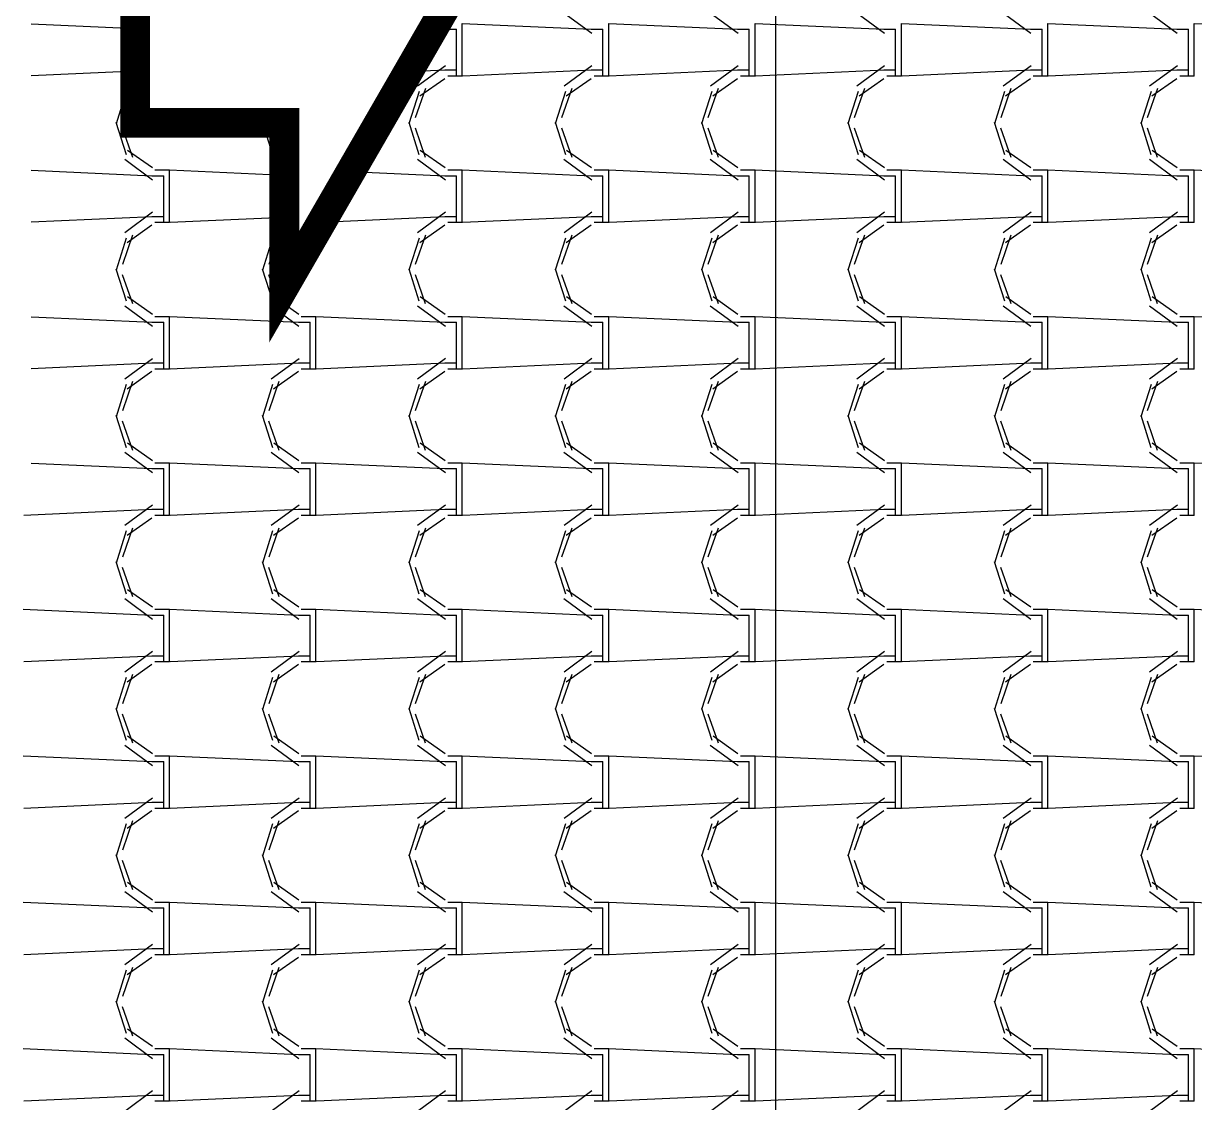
# Model space of a CAD drawing. Header units: millimetres. Extents: x -336 to -33, y -135 to 770.
# Drawn here: x -70.474 to -68.074, y 736.378 to 738.589 of the extents above; entities that cross this region are included whole.
import ezdxf

# ---------------------------------------------------------------- set-up
doc = ezdxf.new("R2010")
doc.units = ezdxf.units.MM
doc.header["$LTSCALE"] = 50
doc.header["$MEASUREMENT"] = 0
doc.layers.get('0').update_dxf_attribs({"linetype": 'CONTINUOUS'})
doc.layers.add('-HIDRO', color=8, linetype='CONTINUOUS')
doc.layers.add('AF', color=5, linetype='CONTINUOUS')

# ---------------------------------------------------------------- blocks, each defined once
blk = doc.blocks.new('Seta')
at = {"const_width": 2}
blk.add_lwpolyline([(10, 15), (10, 25.981), (25, 0), (10, -25.981), (10, -15), (0, -15), (0, 15)], close=True, dxfattribs=at)

msp = doc.modelspace()

# ---------------------------------------------------------------- linework, layer by layer
at = {"layer": '-HIDRO', "linetype": 'Continuous'}
for p, q in [((-69.3668, 738.6103), (-69.3098, 738.5683)), ((-69.0668, 738.6103), (-69.0098, 738.5683)), ((-68.7668, 738.6103), (-68.7098, 738.5683)), ((-68.4668, 738.6103), (-68.4098, 738.5683)), ((-68.1668, 738.6103), (-68.1098, 738.5683)), ((-70.2456, 738.5774), (-70.4589, 738.5871)), ((-69.611, 738.5758), (-69.6352, 738.5769)), ((-69.6311, 738.584), (-69.6098, 738.5683)), ((-69.611, 738.5765), (-69.587, 738.5765)), ((-69.587, 738.4925), (-69.587, 738.5765)), ((-69.575, 738.4925), (-69.575, 738.5885)), ((-69.311, 738.5758), (-69.575, 738.5878)), ((-69.311, 738.5765), (-69.287, 738.5765)), ((-69.287, 738.4925), (-69.287, 738.5765)), ((-69.275, 738.4925), (-69.275, 738.5885)), ((-69.011, 738.5758), (-69.275, 738.5878)), ((-69.011, 738.5765), (-68.987, 738.5765)), ((-68.987, 738.4925), (-68.987, 738.5765)), ((-68.975, 738.4925), (-68.975, 738.5885)), ((-68.711, 738.5758), (-68.975, 738.5878)), ((-68.711, 738.5765), (-68.687, 738.5765)), ((-68.687, 738.4925), (-68.687, 738.5765)), ((-68.675, 738.4925), (-68.675, 738.5885)), ((-68.411, 738.5758), (-68.675, 738.5878)), ((-68.411, 738.5765), (-68.387, 738.5765)), ((-68.387, 738.4925), (-68.387, 738.5765)), ((-68.375, 738.4925), (-68.375, 738.5885)), ((-68.111, 738.5758), (-68.375, 738.5878)), ((-68.111, 738.5765), (-68.087, 738.5765)), ((-68.087, 738.4925), (-68.087, 738.5765)), ((-68.075, 738.4925), (-68.075, 738.5885)), ((-67.811, 738.5758), (-68.075, 738.5878)), ((-69.6096, 738.5017), (-69.6666, 738.4597)), ((-69.3096, 738.5017), (-69.3666, 738.4597)), ((-69.0096, 738.5018), (-69.0666, 738.4598)), ((-68.7096, 738.5018), (-68.7666, 738.4598)), ((-68.4096, 738.5018), (-68.4666, 738.4598)), ((-68.1096, 738.5018), (-68.1666, 738.4598)), ((-70.2456, 738.4909), (-70.4589, 738.4812)), ((-69.6099, 738.4925), (-69.6859, 738.4891)), ((-69.587, 738.4925), (-69.611, 738.4925)), ((-69.575, 738.4805), (-69.605, 738.4805)), ((-69.587, 738.4805), (-69.587, 738.4925)), ((-69.575, 738.4805), (-69.575, 738.4925)), ((-69.3099, 738.4925), (-69.5739, 738.4805)), ((-69.287, 738.4925), (-69.311, 738.4925)), ((-69.275, 738.4805), (-69.305, 738.4805)), ((-69.287, 738.4805), (-69.287, 738.4925)), ((-69.275, 738.4805), (-69.275, 738.4925)), ((-69.0099, 738.4925), (-69.2739, 738.4805)), ((-68.987, 738.4925), (-69.011, 738.4925)), ((-68.975, 738.4805), (-69.005, 738.4805)), ((-68.987, 738.4805), (-68.987, 738.4925)), ((-68.975, 738.4805), (-68.975, 738.4925)), ((-68.7099, 738.4925), (-68.9739, 738.4805)), ((-68.687, 738.4925), (-68.711, 738.4925)), ((-68.675, 738.4805), (-68.705, 738.4805)), ((-68.687, 738.4805), (-68.687, 738.4925)), ((-68.675, 738.4805), (-68.675, 738.4925)), ((-68.4099, 738.4925), (-68.6739, 738.4805)), ((-68.387, 738.4925), (-68.411, 738.4925)), ((-68.375, 738.4805), (-68.405, 738.4805)), ((-68.387, 738.4805), (-68.387, 738.4925)), ((-68.375, 738.4805), (-68.375, 738.4925)), ((-68.1099, 738.4925), (-68.3739, 738.4805)), ((-68.087, 738.4925), (-68.111, 738.4925)), ((-68.075, 738.4805), (-68.105, 738.4805)), ((-68.087, 738.4805), (-68.087, 738.4925)), ((-68.075, 738.4805), (-68.075, 738.4925)), ((-70.2507, 738.4549), (-70.2717, 738.3949)), ((-70.2456, 738.4752), (-70.2666, 738.4597)), ((-69.6507, 738.4549), (-69.6717, 738.3949)), ((-69.611, 738.4753), (-69.662, 738.4393)), ((-69.3507, 738.4549), (-69.3717, 738.3949)), ((-69.311, 738.4753), (-69.362, 738.4393)), ((-69.0507, 738.4549), (-69.0717, 738.3949)), ((-69.011, 738.4753), (-69.062, 738.4393)), ((-68.7507, 738.4549), (-68.7717, 738.3949)), ((-68.711, 738.4753), (-68.762, 738.4393)), ((-68.4507, 738.4549), (-68.4717, 738.3949)), ((-68.411, 738.4753), (-68.462, 738.4393)), ((-68.1507, 738.4549), (-68.1717, 738.3949)), ((-68.111, 738.4753), (-68.162, 738.4393)), ((-70.2637, 738.4489), (-70.2847, 738.3829)), ((-70.2456, 738.4508), (-70.262, 738.4393)), ((-69.6637, 738.4489), (-69.6847, 738.3829)), ((-69.3637, 738.4489), (-69.3847, 738.3829)), ((-69.0637, 738.4489), (-69.0847, 738.3829)), ((-68.7637, 738.4489), (-68.7847, 738.3829)), ((-68.4637, 738.4489), (-68.4847, 738.3829)), ((-68.1637, 738.4489), (-68.1847, 738.3829)), ((-70.2849, 738.3861), (-70.2639, 738.3201)), ((-69.984, 738.3849), (-69.9847, 738.3829)), ((-69.9845, 738.3849), (-69.9639, 738.3201)), ((-69.6849, 738.3861), (-69.6639, 738.3201)), ((-69.3849, 738.3861), (-69.3639, 738.3201)), ((-69.0849, 738.3861), (-69.0639, 738.3201)), ((-68.7849, 738.3861), (-68.7639, 738.3201)), ((-68.4849, 738.3861), (-68.4639, 738.3201)), ((-68.1849, 738.3861), (-68.1639, 738.3201)), ((-70.2719, 738.3745), (-70.2509, 738.3145)), ((-69.9719, 738.3745), (-69.9509, 738.3145)), ((-69.6719, 738.3745), (-69.6509, 738.3145)), ((-69.3719, 738.3745), (-69.3509, 738.3145)), ((-69.0719, 738.3745), (-69.0509, 738.3145)), ((-68.7719, 738.3745), (-68.7509, 738.3145)), ((-68.4719, 738.3745), (-68.4509, 738.3145)), ((-68.1719, 738.3745), (-68.1509, 738.3145)), ((-70.2668, 738.3103), (-70.2098, 738.2683)), ((-70.2612, 738.3291), (-70.2102, 738.2931)), ((-69.9668, 738.3103), (-69.9399, 738.2905)), ((-69.9612, 738.3291), (-69.9399, 738.314)), ((-69.6668, 738.3103), (-69.6098, 738.2683)), ((-69.6612, 738.3291), (-69.6102, 738.2931)), ((-69.3668, 738.3103), (-69.3098, 738.2683)), ((-69.3612, 738.3291), (-69.3102, 738.2931)), ((-69.0668, 738.3103), (-69.0098, 738.2683)), ((-69.0612, 738.3291), (-69.0102, 738.2931)), ((-68.7668, 738.3103), (-68.7098, 738.2683)), ((-68.7612, 738.3291), (-68.7102, 738.2931)), ((-68.4668, 738.3103), (-68.4098, 738.2683)), ((-68.4612, 738.3291), (-68.4102, 738.2931)), ((-68.1668, 738.3103), (-68.1098, 738.2683)), ((-68.1612, 738.3291), (-68.1102, 738.2931)), ((-70.211, 738.2758), (-70.4589, 738.2871)), ((-70.205, 738.2885), (-70.175, 738.2885)), ((-70.175, 738.1925), (-70.175, 738.2885)), ((-69.9399, 738.2771), (-70.175, 738.2878)), ((-69.605, 738.2885), (-69.575, 738.2885)), ((-69.575, 738.1925), (-69.575, 738.2885)), ((-69.311, 738.2758), (-69.575, 738.2878)), ((-69.305, 738.2885), (-69.275, 738.2885)), ((-69.275, 738.1925), (-69.275, 738.2885)), ((-69.011, 738.2758), (-69.275, 738.2878)), ((-69.005, 738.2885), (-68.975, 738.2885)), ((-68.975, 738.1925), (-68.975, 738.2885)), ((-68.711, 738.2758), (-68.975, 738.2878)), ((-68.705, 738.2885), (-68.675, 738.2885)), ((-68.675, 738.1925), (-68.675, 738.2885)), ((-68.411, 738.2758), (-68.675, 738.2878)), ((-68.405, 738.2885), (-68.375, 738.2885)), ((-68.375, 738.1925), (-68.375, 738.2885)), ((-68.111, 738.2758), (-68.375, 738.2878)), ((-68.105, 738.2885), (-68.075, 738.2885)), ((-68.075, 738.1925), (-68.075, 738.2885)), ((-67.811, 738.2758), (-68.075, 738.2878)), ((-70.211, 738.2765), (-70.187, 738.2765)), ((-70.187, 738.1925), (-70.187, 738.2765)), ((-69.611, 738.2758), (-69.804, 738.2846)), ((-69.611, 738.2765), (-69.587, 738.2765)), ((-69.587, 738.1925), (-69.587, 738.2765)), ((-69.311, 738.2765), (-69.287, 738.2765)), ((-69.287, 738.1925), (-69.287, 738.2765)), ((-69.011, 738.2765), (-68.987, 738.2765)), ((-68.987, 738.1925), (-68.987, 738.2765)), ((-68.711, 738.2765), (-68.687, 738.2765)), ((-68.687, 738.1925), (-68.687, 738.2765)), ((-68.411, 738.2765), (-68.387, 738.2765)), ((-68.387, 738.1925), (-68.387, 738.2765)), ((-68.111, 738.2765), (-68.087, 738.2765)), ((-68.087, 738.1925), (-68.087, 738.2765)), ((-70.2099, 738.1925), (-70.4589, 738.1812)), ((-70.2096, 738.2017), (-70.2666, 738.1597)), ((-70.187, 738.1925), (-70.211, 738.1925)), ((-70.187, 738.1805), (-70.187, 738.1925)), ((-70.175, 738.1805), (-70.175, 738.1925)), ((-69.9399, 738.1912), (-70.1739, 738.1805)), ((-69.6099, 738.1925), (-69.8638, 738.181)), ((-69.6096, 738.2017), (-69.6666, 738.1597)), ((-69.587, 738.1925), (-69.611, 738.1925)), ((-69.587, 738.1805), (-69.587, 738.1925)), ((-69.575, 738.1805), (-69.575, 738.1925)), ((-69.3099, 738.1925), (-69.5739, 738.1805)), ((-69.3096, 738.2018), (-69.3666, 738.1598)), ((-69.287, 738.1925), (-69.311, 738.1925)), ((-69.287, 738.1805), (-69.287, 738.1925)), ((-69.275, 738.1805), (-69.275, 738.1925)), ((-69.0099, 738.1925), (-69.2739, 738.1805)), ((-69.0096, 738.2018), (-69.0666, 738.1598)), ((-68.987, 738.1925), (-69.011, 738.1925)), ((-68.987, 738.1805), (-68.987, 738.1925)), ((-68.975, 738.1805), (-68.975, 738.1925)), ((-68.7099, 738.1925), (-68.9739, 738.1805)), ((-68.7096, 738.2018), (-68.7666, 738.1598)), ((-68.687, 738.1925), (-68.711, 738.1925)), ((-68.687, 738.1805), (-68.687, 738.1925)), ((-68.675, 738.1805), (-68.675, 738.1925)), ((-68.4099, 738.1925), (-68.6739, 738.1805)), ((-68.4096, 738.2018), (-68.4666, 738.1598)), ((-68.387, 738.1925), (-68.411, 738.1925)), ((-68.387, 738.1805), (-68.387, 738.1925)), ((-68.375, 738.1805), (-68.375, 738.1925)), ((-68.1099, 738.1925), (-68.3739, 738.1805)), ((-68.1096, 738.2018), (-68.1666, 738.1598)), ((-68.087, 738.1925), (-68.111, 738.1925)), ((-68.087, 738.1805), (-68.087, 738.1925)), ((-68.075, 738.1805), (-68.075, 738.1925)), ((-70.211, 738.1753), (-70.262, 738.1393)), ((-70.175, 738.1805), (-70.205, 738.1805)), ((-69.9399, 738.1794), (-69.9666, 738.1597)), ((-69.611, 738.1753), (-69.662, 738.1393)), ((-69.575, 738.1805), (-69.605, 738.1805)), ((-69.311, 738.1753), (-69.362, 738.1393)), ((-69.275, 738.1805), (-69.305, 738.1805)), ((-69.011, 738.1753), (-69.062, 738.1393)), ((-68.975, 738.1805), (-69.005, 738.1805)), ((-68.711, 738.1753), (-68.762, 738.1393)), ((-68.675, 738.1805), (-68.705, 738.1805)), ((-68.411, 738.1753), (-68.462, 738.1393)), ((-68.375, 738.1805), (-68.405, 738.1805)), ((-68.111, 738.1753), (-68.162, 738.1393)), ((-68.075, 738.1805), (-68.105, 738.1805)), ((-70.2637, 738.1489), (-70.2847, 738.0829)), ((-70.2507, 738.1549), (-70.2717, 738.0949)), ((-69.9637, 738.1489), (-69.9847, 738.0829)), ((-69.9507, 738.1549), (-69.9717, 738.0949)), ((-69.9399, 738.1549), (-69.962, 738.1393)), ((-69.6637, 738.1489), (-69.6847, 738.0829)), ((-69.6507, 738.1549), (-69.6717, 738.0949)), ((-69.3637, 738.1489), (-69.3847, 738.0829)), ((-69.3507, 738.1549), (-69.3717, 738.0949)), ((-69.0637, 738.1489), (-69.0847, 738.0829)), ((-69.0507, 738.1549), (-69.0717, 738.0949)), ((-68.7637, 738.1489), (-68.7847, 738.0829)), ((-68.7507, 738.1549), (-68.7717, 738.0949)), ((-68.4637, 738.1489), (-68.4847, 738.0829)), ((-68.4507, 738.1549), (-68.4717, 738.0949)), ((-68.1637, 738.1489), (-68.1847, 738.0829)), ((-68.1507, 738.1549), (-68.1717, 738.0949)), ((-70.2849, 738.0861), (-70.2639, 738.0201)), ((-70.2719, 738.0745), (-70.2509, 738.0145)), ((-69.9849, 738.0861), (-69.9639, 738.0201)), ((-69.9719, 738.0745), (-69.9509, 738.0145)), ((-69.6849, 738.0861), (-69.6639, 738.0201)), ((-69.6719, 738.0745), (-69.6509, 738.0145)), ((-69.3849, 738.0861), (-69.3639, 738.0201)), ((-69.3719, 738.0745), (-69.3509, 738.0145)), ((-69.0849, 738.0861), (-69.0639, 738.0201)), ((-69.0719, 738.0745), (-69.0509, 738.0145)), ((-68.7849, 738.0861), (-68.7639, 738.0201)), ((-68.7719, 738.0745), (-68.7509, 738.0145)), ((-68.4849, 738.0861), (-68.4639, 738.0201)), ((-68.4719, 738.0745), (-68.4509, 738.0145)), ((-68.1849, 738.0861), (-68.1639, 738.0201)), ((-68.1719, 738.0745), (-68.1509, 738.0145)), ((-70.2612, 738.0291), (-70.2102, 737.9931)), ((-69.9612, 738.0291), (-69.9102, 737.9931)), ((-69.6612, 738.0291), (-69.6102, 737.9931)), ((-69.3612, 738.0291), (-69.3102, 737.9931)), ((-69.0612, 738.0291), (-69.0102, 737.9931)), ((-68.7612, 738.0291), (-68.7102, 737.9931)), ((-68.4612, 738.0291), (-68.4102, 737.9931)), ((-68.1612, 738.0291), (-68.1102, 737.9931)), ((-70.2668, 738.0103), (-70.2098, 737.9683)), ((-69.9668, 738.0103), (-69.9098, 737.9683)), ((-69.6668, 738.0103), (-69.6098, 737.9683)), ((-69.3668, 738.0103), (-69.3098, 737.9683)), ((-69.0668, 738.0103), (-69.0098, 737.9683)), ((-68.7668, 738.0103), (-68.7098, 737.9683)), ((-68.4668, 738.0103), (-68.4098, 737.9683)), ((-68.1668, 738.0103), (-68.1098, 737.9683)), ((-70.211, 737.9758), (-70.4589, 737.9871)), ((-70.211, 737.9765), (-70.187, 737.9765)), ((-70.205, 737.9885), (-70.175, 737.9885)), ((-70.187, 737.8925), (-70.187, 737.9765)), ((-70.175, 737.8925), (-70.175, 737.9885)), ((-69.911, 737.9758), (-70.175, 737.9878)), ((-69.911, 737.9765), (-69.887, 737.9765)), ((-69.905, 737.9885), (-69.875, 737.9885)), ((-69.887, 737.8925), (-69.887, 737.9765)), ((-69.875, 737.8925), (-69.875, 737.9885)), ((-69.611, 737.9758), (-69.875, 737.9878)), ((-69.611, 737.9765), (-69.587, 737.9765)), ((-69.605, 737.9885), (-69.575, 737.9885)), ((-69.587, 737.8925), (-69.587, 737.9765)), ((-69.575, 737.8925), (-69.575, 737.9885)), ((-69.311, 737.9758), (-69.575, 737.9878)), ((-69.311, 737.9765), (-69.287, 737.9765)), ((-69.305, 737.9885), (-69.275, 737.9885)), ((-69.287, 737.8925), (-69.287, 737.9765)), ((-69.275, 737.8925), (-69.275, 737.9885)), ((-69.011, 737.9758), (-69.275, 737.9878)), ((-69.011, 737.9765), (-68.987, 737.9765)), ((-69.005, 737.9885), (-68.975, 737.9885)), ((-68.987, 737.8925), (-68.987, 737.9765)), ((-68.975, 737.8925), (-68.975, 737.9885)), ((-68.711, 737.9758), (-68.975, 737.9878)), ((-68.711, 737.9765), (-68.687, 737.9765)), ((-68.705, 737.9885), (-68.675, 737.9885)), ((-68.687, 737.8925), (-68.687, 737.9765)), ((-68.675, 737.8925), (-68.675, 737.9885)), ((-68.411, 737.9758), (-68.675, 737.9878)), ((-68.411, 737.9765), (-68.387, 737.9765)), ((-68.405, 737.9885), (-68.375, 737.9885)), ((-68.387, 737.8925), (-68.387, 737.9765)), ((-68.375, 737.8925), (-68.375, 737.9885)), ((-68.111, 737.9758), (-68.375, 737.9878)), ((-68.111, 737.9765), (-68.087, 737.9765)), ((-68.105, 737.9885), (-68.075, 737.9885)), ((-68.087, 737.8925), (-68.087, 737.9765)), ((-68.075, 737.8925), (-68.075, 737.9885)), ((-67.811, 737.9758), (-68.075, 737.9878)), ((-70.2096, 737.9017), (-70.2666, 737.8597)), ((-69.9096, 737.9017), (-69.9666, 737.8597)), ((-69.6096, 737.9018), (-69.6666, 737.8598)), ((-69.3096, 737.9018), (-69.3666, 737.8598)), ((-69.0096, 737.9018), (-69.0666, 737.8598)), ((-68.7096, 737.9018), (-68.7666, 737.8598)), ((-68.4096, 737.9018), (-68.4666, 737.8598)), ((-68.1096, 737.9018), (-68.1666, 737.8598)), ((-70.2099, 737.8925), (-70.4589, 737.8812)), ((-70.187, 737.8925), (-70.211, 737.8925)), ((-70.175, 737.8805), (-70.205, 737.8805)), ((-70.187, 737.8805), (-70.187, 737.8925)), ((-70.175, 737.8805), (-70.175, 737.8925)), ((-69.9099, 737.8925), (-70.1739, 737.8805)), ((-69.887, 737.8925), (-69.911, 737.8925)), ((-69.875, 737.8805), (-69.905, 737.8805)), ((-69.887, 737.8805), (-69.887, 737.8925)), ((-69.875, 737.8805), (-69.875, 737.8925)), ((-69.6099, 737.8925), (-69.8739, 737.8805)), ((-69.587, 737.8925), (-69.611, 737.8925)), ((-69.575, 737.8805), (-69.605, 737.8805)), ((-69.587, 737.8805), (-69.587, 737.8925)), ((-69.575, 737.8805), (-69.575, 737.8925)), ((-69.3099, 737.8925), (-69.5739, 737.8805)), ((-69.287, 737.8925), (-69.311, 737.8925)), ((-69.275, 737.8805), (-69.305, 737.8805)), ((-69.287, 737.8805), (-69.287, 737.8925)), ((-69.275, 737.8805), (-69.275, 737.8925)), ((-69.0099, 737.8925), (-69.2739, 737.8805)), ((-68.987, 737.8925), (-69.011, 737.8925)), ((-68.975, 737.8805), (-69.005, 737.8805)), ((-68.987, 737.8805), (-68.987, 737.8925)), ((-68.975, 737.8805), (-68.975, 737.8925)), ((-68.7099, 737.8925), (-68.9739, 737.8805)), ((-68.687, 737.8925), (-68.711, 737.8925)), ((-68.675, 737.8805), (-68.705, 737.8805)), ((-68.687, 737.8805), (-68.687, 737.8925)), ((-68.675, 737.8805), (-68.675, 737.8925)), ((-68.4099, 737.8925), (-68.6739, 737.8805)), ((-68.387, 737.8925), (-68.411, 737.8925)), ((-68.375, 737.8805), (-68.405, 737.8805)), ((-68.387, 737.8805), (-68.387, 737.8925)), ((-68.375, 737.8805), (-68.375, 737.8925)), ((-68.1099, 737.8925), (-68.3739, 737.8805)), ((-68.087, 737.8925), (-68.111, 737.8925)), ((-68.075, 737.8805), (-68.105, 737.8805)), ((-68.087, 737.8805), (-68.087, 737.8925)), ((-68.075, 737.8805), (-68.075, 737.8925)), ((-70.2507, 737.8549), (-70.2717, 737.7949)), ((-70.211, 737.8753), (-70.262, 737.8393)), ((-69.9507, 737.8549), (-69.9717, 737.7949)), ((-69.911, 737.8753), (-69.962, 737.8393)), ((-69.6507, 737.8549), (-69.6717, 737.7949)), ((-69.611, 737.8753), (-69.662, 737.8393)), ((-69.3507, 737.8549), (-69.3717, 737.7949)), ((-69.311, 737.8753), (-69.362, 737.8393)), ((-69.0507, 737.8549), (-69.0717, 737.7949)), ((-69.011, 737.8753), (-69.062, 737.8393)), ((-68.7507, 737.8549), (-68.7717, 737.7949)), ((-68.711, 737.8753), (-68.762, 737.8393)), ((-68.4507, 737.8549), (-68.4717, 737.7949)), ((-68.411, 737.8753), (-68.462, 737.8393)), ((-68.1507, 737.8549), (-68.1717, 737.7949)), ((-68.111, 737.8753), (-68.162, 737.8393)), ((-70.2637, 737.8489), (-70.2847, 737.7829)), ((-69.9637, 737.8489), (-69.9847, 737.7829)), ((-69.6637, 737.8489), (-69.6847, 737.7829)), ((-69.3637, 737.8489), (-69.3847, 737.7829)), ((-69.0637, 737.8489), (-69.0847, 737.7829)), ((-68.7637, 737.8489), (-68.7847, 737.7829)), ((-68.4637, 737.8489), (-68.4847, 737.7829)), ((-68.1637, 737.8489), (-68.1847, 737.7829)), ((-70.2849, 737.7861), (-70.2639, 737.7201)), ((-69.9849, 737.7861), (-69.9639, 737.7201)), ((-69.6849, 737.7861), (-69.6639, 737.7201)), ((-69.3849, 737.7861), (-69.3639, 737.7201)), ((-69.0849, 737.7861), (-69.0639, 737.7201)), ((-68.7849, 737.7861), (-68.7639, 737.7201)), ((-68.4849, 737.7861), (-68.4639, 737.7201)), ((-68.1849, 737.7861), (-68.1639, 737.7201)), ((-70.2719, 737.7745), (-70.2509, 737.7145)), ((-69.9719, 737.7745), (-69.9509, 737.7145)), ((-69.6719, 737.7745), (-69.6509, 737.7145)), ((-69.3719, 737.7745), (-69.3509, 737.7145)), ((-69.0719, 737.7745), (-69.0509, 737.7145)), ((-68.7719, 737.7745), (-68.7509, 737.7145)), ((-68.4719, 737.7745), (-68.4509, 737.7145)), ((-68.1719, 737.7745), (-68.1509, 737.7145)), ((-70.2668, 737.7103), (-70.2098, 737.6683)), ((-70.2612, 737.7291), (-70.2102, 737.6931)), ((-69.9668, 737.7103), (-69.9098, 737.6683)), ((-69.9612, 737.7291), (-69.9102, 737.6931)), ((-69.6668, 737.7103), (-69.6098, 737.6683)), ((-69.6612, 737.7291), (-69.6102, 737.6931)), ((-69.3668, 737.7103), (-69.3098, 737.6683)), ((-69.3612, 737.7291), (-69.3102, 737.6931)), ((-69.0668, 737.7103), (-69.0098, 737.6683)), ((-69.0612, 737.7291), (-69.0102, 737.6931)), ((-68.7668, 737.7103), (-68.7098, 737.6683)), ((-68.7612, 737.7291), (-68.7102, 737.6931)), ((-68.4668, 737.7103), (-68.4098, 737.6683)), ((-68.4612, 737.7291), (-68.4102, 737.6931)), ((-68.1668, 737.7103), (-68.1098, 737.6683)), ((-68.1612, 737.7291), (-68.1102, 737.6931)), ((-70.211, 737.6758), (-70.4589, 737.6871)), ((-70.205, 737.6885), (-70.175, 737.6885)), ((-70.175, 737.5925), (-70.175, 737.6885)), ((-69.911, 737.6758), (-70.175, 737.6878)), ((-69.905, 737.6885), (-69.875, 737.6885)), ((-69.875, 737.5925), (-69.875, 737.6885)), ((-69.611, 737.6758), (-69.875, 737.6878)), ((-69.605, 737.6885), (-69.575, 737.6885)), ((-69.575, 737.5925), (-69.575, 737.6885)), ((-69.311, 737.6758), (-69.575, 737.6878)), ((-69.305, 737.6885), (-69.275, 737.6885)), ((-69.275, 737.5925), (-69.275, 737.6885)), ((-69.011, 737.6758), (-69.275, 737.6878)), ((-69.005, 737.6885), (-68.975, 737.6885)), ((-68.975, 737.5925), (-68.975, 737.6885)), ((-68.711, 737.6758), (-68.975, 737.6878)), ((-68.705, 737.6885), (-68.675, 737.6885)), ((-68.675, 737.5925), (-68.675, 737.6885)), ((-68.411, 737.6758), (-68.675, 737.6878)), ((-68.405, 737.6885), (-68.375, 737.6885)), ((-68.375, 737.5925), (-68.375, 737.6885)), ((-68.111, 737.6758), (-68.375, 737.6878)), ((-68.105, 737.6885), (-68.075, 737.6885)), ((-68.075, 737.5925), (-68.075, 737.6885)), ((-67.811, 737.6758), (-68.075, 737.6878)), ((-70.211, 737.6765), (-70.187, 737.6765)), ((-70.187, 737.5925), (-70.187, 737.6765)), ((-69.911, 737.6765), (-69.887, 737.6765)), ((-69.887, 737.5925), (-69.887, 737.6765)), ((-69.611, 737.6765), (-69.587, 737.6765)), ((-69.587, 737.5925), (-69.587, 737.6765)), ((-69.311, 737.6765), (-69.287, 737.6765)), ((-69.287, 737.5925), (-69.287, 737.6765)), ((-69.011, 737.6765), (-68.987, 737.6765)), ((-68.987, 737.5925), (-68.987, 737.6765)), ((-68.711, 737.6765), (-68.687, 737.6765)), ((-68.687, 737.5925), (-68.687, 737.6765)), ((-68.411, 737.6765), (-68.387, 737.6765)), ((-68.387, 737.5925), (-68.387, 737.6765)), ((-68.111, 737.6765), (-68.087, 737.6765)), ((-68.087, 737.5925), (-68.087, 737.6765)), ((-70.2099, 737.5925), (-70.4739, 737.5805)), ((-70.2096, 737.6017), (-70.2666, 737.5597)), ((-70.187, 737.5925), (-70.211, 737.5925)), ((-70.187, 737.5805), (-70.187, 737.5925)), ((-70.175, 737.5805), (-70.175, 737.5925)), ((-69.9099, 737.5925), (-70.1739, 737.5805)), ((-69.9096, 737.6018), (-69.9666, 737.5598)), ((-69.887, 737.5925), (-69.911, 737.5925)), ((-69.887, 737.5805), (-69.887, 737.5925)), ((-69.875, 737.5805), (-69.875, 737.5925)), ((-69.6099, 737.5925), (-69.8739, 737.5805)), ((-69.6096, 737.6018), (-69.6666, 737.5598)), ((-69.587, 737.5925), (-69.611, 737.5925)), ((-69.587, 737.5805), (-69.587, 737.5925)), ((-69.575, 737.5805), (-69.575, 737.5925)), ((-69.3099, 737.5925), (-69.5739, 737.5805)), ((-69.3096, 737.6018), (-69.3666, 737.5598)), ((-69.287, 737.5925), (-69.311, 737.5925)), ((-69.287, 737.5805), (-69.287, 737.5925)), ((-69.275, 737.5805), (-69.275, 737.5925)), ((-69.0099, 737.5925), (-69.2739, 737.5805)), ((-69.0096, 737.6018), (-69.0666, 737.5598)), ((-68.987, 737.5925), (-69.011, 737.5925)), ((-68.987, 737.5805), (-68.987, 737.5925)), ((-68.975, 737.5805), (-68.975, 737.5925)), ((-68.7099, 737.5925), (-68.9739, 737.5805)), ((-68.7096, 737.6018), (-68.7666, 737.5598)), ((-68.687, 737.5925), (-68.711, 737.5925)), ((-68.687, 737.5805), (-68.687, 737.5925)), ((-68.675, 737.5805), (-68.675, 737.5925)), ((-68.4099, 737.5925), (-68.6739, 737.5805)), ((-68.4096, 737.6018), (-68.4666, 737.5598)), ((-68.387, 737.5925), (-68.411, 737.5925)), ((-68.387, 737.5805), (-68.387, 737.5925)), ((-68.375, 737.5805), (-68.375, 737.5925)), ((-68.1099, 737.5925), (-68.3739, 737.5805)), ((-68.1096, 737.6018), (-68.1666, 737.5598)), ((-68.087, 737.5925), (-68.111, 737.5925)), ((-68.087, 737.5805), (-68.087, 737.5925)), ((-68.075, 737.5805), (-68.075, 737.5925)), ((-70.211, 737.5753), (-70.262, 737.5393)), ((-70.175, 737.5805), (-70.205, 737.5805)), ((-69.911, 737.5753), (-69.962, 737.5393)), ((-69.875, 737.5805), (-69.905, 737.5805)), ((-69.611, 737.5753), (-69.662, 737.5393)), ((-69.575, 737.5805), (-69.605, 737.5805)), ((-69.311, 737.5753), (-69.362, 737.5393)), ((-69.275, 737.5805), (-69.305, 737.5805)), ((-69.011, 737.5753), (-69.062, 737.5393)), ((-68.975, 737.5805), (-69.005, 737.5805)), ((-68.711, 737.5753), (-68.762, 737.5393)), ((-68.675, 737.5805), (-68.705, 737.5805)), ((-68.411, 737.5753), (-68.462, 737.5393)), ((-68.375, 737.5805), (-68.405, 737.5805)), ((-68.111, 737.5753), (-68.162, 737.5393)), ((-68.075, 737.5805), (-68.105, 737.5805)), ((-70.2637, 737.5489), (-70.2847, 737.4829)), ((-70.2507, 737.5549), (-70.2717, 737.4949)), ((-69.9637, 737.5489), (-69.9847, 737.4829)), ((-69.9507, 737.5549), (-69.9717, 737.4949)), ((-69.6637, 737.5489), (-69.6847, 737.4829)), ((-69.6507, 737.5549), (-69.6717, 737.4949)), ((-69.3637, 737.5489), (-69.3847, 737.4829)), ((-69.3507, 737.5549), (-69.3717, 737.4949)), ((-69.0637, 737.5489), (-69.0847, 737.4829)), ((-69.0507, 737.5549), (-69.0717, 737.4949)), ((-68.7637, 737.5489), (-68.7847, 737.4829)), ((-68.7507, 737.5549), (-68.7717, 737.4949)), ((-68.4637, 737.5489), (-68.4847, 737.4829)), ((-68.4507, 737.5549), (-68.4717, 737.4949)), ((-68.1637, 737.5489), (-68.1847, 737.4829)), ((-68.1507, 737.5549), (-68.1717, 737.4949)), ((-70.2849, 737.4861), (-70.2639, 737.4201)), ((-70.2719, 737.4745), (-70.2509, 737.4145)), ((-69.9849, 737.4861), (-69.9639, 737.4201)), ((-69.9719, 737.4745), (-69.9509, 737.4145)), ((-69.6849, 737.4861), (-69.6639, 737.4201)), ((-69.6719, 737.4745), (-69.6509, 737.4145)), ((-69.3849, 737.4861), (-69.3639, 737.4201)), ((-69.3719, 737.4745), (-69.3509, 737.4145)), ((-69.0849, 737.4861), (-69.0639, 737.4201)), ((-69.0719, 737.4745), (-69.0509, 737.4145)), ((-68.7849, 737.4861), (-68.7639, 737.4201)), ((-68.7719, 737.4745), (-68.7509, 737.4145)), ((-68.4849, 737.4861), (-68.4639, 737.4201)), ((-68.4719, 737.4745), (-68.4509, 737.4145)), ((-68.1849, 737.4861), (-68.1639, 737.4201)), ((-68.1719, 737.4745), (-68.1509, 737.4145)), ((-70.2612, 737.4291), (-70.2102, 737.3931)), ((-69.9612, 737.4291), (-69.9102, 737.3931)), ((-69.6612, 737.4291), (-69.6102, 737.3931)), ((-69.3612, 737.4291), (-69.3102, 737.3931)), ((-69.0612, 737.4291), (-69.0102, 737.3931)), ((-68.7612, 737.4291), (-68.7102, 737.3931)), ((-68.4612, 737.4291), (-68.4102, 737.3931)), ((-68.1612, 737.4291), (-68.1102, 737.3931)), ((-70.2668, 737.4103), (-70.2098, 737.3683)), ((-69.9668, 737.4103), (-69.9098, 737.3683)), ((-69.6668, 737.4103), (-69.6098, 737.3683)), ((-69.3668, 737.4103), (-69.3098, 737.3683)), ((-69.0668, 737.4103), (-69.0098, 737.3683)), ((-68.7668, 737.4103), (-68.7098, 737.3683)), ((-68.4668, 737.4103), (-68.4098, 737.3683)), ((-68.1668, 737.4103), (-68.1098, 737.3683)), ((-70.211, 737.3758), (-70.475, 737.3878)), ((-70.211, 737.3765), (-70.187, 737.3765)), ((-70.205, 737.3885), (-70.175, 737.3885)), ((-70.187, 737.2925), (-70.187, 737.3765)), ((-70.175, 737.2925), (-70.175, 737.3885)), ((-69.911, 737.3758), (-70.175, 737.3878)), ((-69.911, 737.3765), (-69.887, 737.3765)), ((-69.905, 737.3885), (-69.875, 737.3885)), ((-69.887, 737.2925), (-69.887, 737.3765)), ((-69.875, 737.2925), (-69.875, 737.3885)), ((-69.611, 737.3758), (-69.875, 737.3878)), ((-69.611, 737.3765), (-69.587, 737.3765)), ((-69.605, 737.3885), (-69.575, 737.3885)), ((-69.587, 737.2925), (-69.587, 737.3765)), ((-69.575, 737.2925), (-69.575, 737.3885)), ((-69.311, 737.3758), (-69.575, 737.3878)), ((-69.311, 737.3765), (-69.287, 737.3765)), ((-69.305, 737.3885), (-69.275, 737.3885)), ((-69.287, 737.2925), (-69.287, 737.3765)), ((-69.275, 737.2925), (-69.275, 737.3885)), ((-69.011, 737.3758), (-69.275, 737.3878)), ((-69.011, 737.3765), (-68.987, 737.3765)), ((-69.005, 737.3885), (-68.975, 737.3885)), ((-68.987, 737.2925), (-68.987, 737.3765)), ((-68.975, 737.2925), (-68.975, 737.3885)), ((-68.711, 737.3758), (-68.975, 737.3878)), ((-68.711, 737.3765), (-68.687, 737.3765)), ((-68.705, 737.3885), (-68.675, 737.3885)), ((-68.687, 737.2925), (-68.687, 737.3765)), ((-68.675, 737.2925), (-68.675, 737.3885)), ((-68.411, 737.3758), (-68.675, 737.3878)), ((-68.411, 737.3765), (-68.387, 737.3765)), ((-68.405, 737.3885), (-68.375, 737.3885)), ((-68.387, 737.2925), (-68.387, 737.3765)), ((-68.375, 737.2925), (-68.375, 737.3885)), ((-68.111, 737.3758), (-68.375, 737.3878)), ((-68.111, 737.3765), (-68.087, 737.3765)), ((-68.105, 737.3885), (-68.075, 737.3885)), ((-68.087, 737.2925), (-68.087, 737.3765)), ((-68.075, 737.2925), (-68.075, 737.3885)), ((-67.811, 737.3758), (-68.075, 737.3878)), ((-70.2096, 737.3018), (-70.2666, 737.2598)), ((-69.9096, 737.3018), (-69.9666, 737.2598)), ((-69.6096, 737.3018), (-69.6666, 737.2598)), ((-69.3096, 737.3018), (-69.3666, 737.2598)), ((-69.0096, 737.3018), (-69.0666, 737.2598)), ((-68.7096, 737.3018), (-68.7666, 737.2598)), ((-68.4096, 737.3018), (-68.4666, 737.2598)), ((-68.1096, 737.3018), (-68.1666, 737.2598)), ((-70.2099, 737.2925), (-70.4739, 737.2805)), ((-70.187, 737.2925), (-70.211, 737.2925)), ((-70.175, 737.2805), (-70.205, 737.2805)), ((-70.187, 737.2805), (-70.187, 737.2925)), ((-70.175, 737.2805), (-70.175, 737.2925)), ((-69.9099, 737.2925), (-70.1739, 737.2805)), ((-69.887, 737.2925), (-69.911, 737.2925)), ((-69.875, 737.2805), (-69.905, 737.2805)), ((-69.887, 737.2805), (-69.887, 737.2925)), ((-69.875, 737.2805), (-69.875, 737.2925)), ((-69.6099, 737.2925), (-69.8739, 737.2805)), ((-69.587, 737.2925), (-69.611, 737.2925)), ((-69.575, 737.2805), (-69.605, 737.2805)), ((-69.587, 737.2805), (-69.587, 737.2925)), ((-69.575, 737.2805), (-69.575, 737.2925)), ((-69.3099, 737.2925), (-69.5739, 737.2805)), ((-69.287, 737.2925), (-69.311, 737.2925)), ((-69.275, 737.2805), (-69.305, 737.2805)), ((-69.287, 737.2805), (-69.287, 737.2925)), ((-69.275, 737.2805), (-69.275, 737.2925)), ((-69.0099, 737.2925), (-69.2739, 737.2805)), ((-68.987, 737.2925), (-69.011, 737.2925)), ((-68.975, 737.2805), (-69.005, 737.2805)), ((-68.987, 737.2805), (-68.987, 737.2925)), ((-68.975, 737.2805), (-68.975, 737.2925)), ((-68.7099, 737.2925), (-68.9739, 737.2805)), ((-68.687, 737.2925), (-68.711, 737.2925)), ((-68.675, 737.2805), (-68.705, 737.2805)), ((-68.687, 737.2805), (-68.687, 737.2925)), ((-68.675, 737.2805), (-68.675, 737.2925)), ((-68.4099, 737.2925), (-68.6739, 737.2805)), ((-68.387, 737.2925), (-68.411, 737.2925)), ((-68.375, 737.2805), (-68.405, 737.2805)), ((-68.387, 737.2805), (-68.387, 737.2925)), ((-68.375, 737.2805), (-68.375, 737.2925)), ((-68.1099, 737.2925), (-68.3739, 737.2805)), ((-68.087, 737.2925), (-68.111, 737.2925)), ((-68.075, 737.2805), (-68.105, 737.2805)), ((-68.087, 737.2805), (-68.087, 737.2925)), ((-68.075, 737.2805), (-68.075, 737.2925)), ((-70.2507, 737.2549), (-70.2717, 737.1949)), ((-70.211, 737.2753), (-70.262, 737.2393)), ((-69.9507, 737.2549), (-69.9717, 737.1949)), ((-69.911, 737.2753), (-69.962, 737.2393)), ((-69.6507, 737.2549), (-69.6717, 737.1949)), ((-69.611, 737.2753), (-69.662, 737.2393)), ((-69.3507, 737.2549), (-69.3717, 737.1949)), ((-69.311, 737.2753), (-69.362, 737.2393)), ((-69.0507, 737.2549), (-69.0717, 737.1949)), ((-69.011, 737.2753), (-69.062, 737.2393)), ((-68.7507, 737.2549), (-68.7717, 737.1949)), ((-68.711, 737.2753), (-68.762, 737.2393)), ((-68.4507, 737.2549), (-68.4717, 737.1949)), ((-68.411, 737.2753), (-68.462, 737.2393)), ((-68.1507, 737.2549), (-68.1717, 737.1949)), ((-68.111, 737.2753), (-68.162, 737.2393)), ((-70.2637, 737.2489), (-70.2847, 737.1829)), ((-69.9637, 737.2489), (-69.9847, 737.1829)), ((-69.6637, 737.2489), (-69.6847, 737.1829)), ((-69.3637, 737.2489), (-69.3847, 737.1829)), ((-69.0637, 737.2489), (-69.0847, 737.1829)), ((-68.7637, 737.2489), (-68.7847, 737.1829)), ((-68.4637, 737.2489), (-68.4847, 737.1829)), ((-68.1637, 737.2489), (-68.1847, 737.1829)), ((-70.2849, 737.1861), (-70.2639, 737.1201)), ((-69.9849, 737.1861), (-69.9639, 737.1201)), ((-69.6849, 737.1861), (-69.6639, 737.1201)), ((-69.3849, 737.1861), (-69.3639, 737.1201)), ((-69.0849, 737.1861), (-69.0639, 737.1201)), ((-68.7849, 737.1861), (-68.7639, 737.1201)), ((-68.4849, 737.1861), (-68.4639, 737.1201)), ((-68.1849, 737.1861), (-68.1639, 737.1201)), ((-70.2719, 737.1745), (-70.2509, 737.1145)), ((-69.9719, 737.1745), (-69.9509, 737.1145)), ((-69.6719, 737.1745), (-69.6509, 737.1145)), ((-69.3719, 737.1745), (-69.3509, 737.1145)), ((-69.0719, 737.1745), (-69.0509, 737.1145)), ((-68.7719, 737.1745), (-68.7509, 737.1145)), ((-68.4719, 737.1745), (-68.4509, 737.1145)), ((-68.1719, 737.1745), (-68.1509, 737.1145)), ((-70.2668, 737.1103), (-70.2098, 737.0683)), ((-70.2612, 737.1291), (-70.2102, 737.0931)), ((-69.9668, 737.1103), (-69.9098, 737.0683)), ((-69.9612, 737.1291), (-69.9102, 737.0931)), ((-69.6668, 737.1103), (-69.6098, 737.0683)), ((-69.6612, 737.1291), (-69.6102, 737.0931)), ((-69.3668, 737.1103), (-69.3098, 737.0683)), ((-69.3612, 737.1291), (-69.3102, 737.0931)), ((-69.0668, 737.1103), (-69.0098, 737.0683)), ((-69.0612, 737.1291), (-69.0102, 737.0931)), ((-68.7668, 737.1103), (-68.7098, 737.0683)), ((-68.7612, 737.1291), (-68.7102, 737.0931)), ((-68.4668, 737.1103), (-68.4098, 737.0683)), ((-68.4612, 737.1291), (-68.4102, 737.0931)), ((-68.1668, 737.1103), (-68.1098, 737.0683)), ((-68.1612, 737.1291), (-68.1102, 737.0931)), ((-70.211, 737.0758), (-70.475, 737.0878)), ((-70.205, 737.0885), (-70.175, 737.0885)), ((-70.175, 736.9925), (-70.175, 737.0885)), ((-69.911, 737.0758), (-70.175, 737.0878)), ((-69.905, 737.0885), (-69.875, 737.0885)), ((-69.875, 736.9925), (-69.875, 737.0885)), ((-69.611, 737.0758), (-69.875, 737.0878)), ((-69.605, 737.0885), (-69.575, 737.0885)), ((-69.575, 736.9925), (-69.575, 737.0885)), ((-69.311, 737.0758), (-69.575, 737.0878)), ((-69.305, 737.0885), (-69.275, 737.0885)), ((-69.275, 736.9925), (-69.275, 737.0885)), ((-69.011, 737.0758), (-69.275, 737.0878)), ((-69.005, 737.0885), (-68.975, 737.0885)), ((-68.975, 736.9925), (-68.975, 737.0885)), ((-68.711, 737.0758), (-68.975, 737.0878)), ((-68.705, 737.0885), (-68.675, 737.0885)), ((-68.675, 736.9925), (-68.675, 737.0885)), ((-68.411, 737.0758), (-68.675, 737.0878)), ((-68.405, 737.0885), (-68.375, 737.0885)), ((-68.375, 736.9925), (-68.375, 737.0885)), ((-68.111, 737.0758), (-68.375, 737.0878)), ((-68.105, 737.0885), (-68.075, 737.0885)), ((-68.075, 736.9925), (-68.075, 737.0885)), ((-67.811, 737.0758), (-68.075, 737.0878)), ((-70.211, 737.0765), (-70.187, 737.0765)), ((-70.187, 736.9925), (-70.187, 737.0765)), ((-69.911, 737.0765), (-69.887, 737.0765)), ((-69.887, 736.9925), (-69.887, 737.0765)), ((-69.611, 737.0765), (-69.587, 737.0765)), ((-69.587, 736.9925), (-69.587, 737.0765)), ((-69.311, 737.0765), (-69.287, 737.0765)), ((-69.287, 736.9925), (-69.287, 737.0765)), ((-69.011, 737.0765), (-68.987, 737.0765)), ((-68.987, 736.9925), (-68.987, 737.0765)), ((-68.711, 737.0765), (-68.687, 737.0765)), ((-68.687, 736.9925), (-68.687, 737.0765)), ((-68.411, 737.0765), (-68.387, 737.0765)), ((-68.387, 736.9925), (-68.387, 737.0765)), ((-68.111, 737.0765), (-68.087, 737.0765)), ((-68.087, 736.9925), (-68.087, 737.0765)), ((-70.2099, 736.9925), (-70.4739, 736.9805)), ((-70.2096, 737.0018), (-70.2666, 736.9598)), ((-70.187, 736.9925), (-70.211, 736.9925)), ((-70.187, 736.9805), (-70.187, 736.9925)), ((-70.175, 736.9805), (-70.175, 736.9925)), ((-69.9099, 736.9925), (-70.1739, 736.9805)), ((-69.9096, 737.0018), (-69.9666, 736.9598)), ((-69.887, 736.9925), (-69.911, 736.9925)), ((-69.887, 736.9805), (-69.887, 736.9925)), ((-69.875, 736.9805), (-69.875, 736.9925)), ((-69.6099, 736.9925), (-69.8739, 736.9805)), ((-69.6096, 737.0018), (-69.6666, 736.9598)), ((-69.587, 736.9925), (-69.611, 736.9925)), ((-69.587, 736.9805), (-69.587, 736.9925)), ((-69.575, 736.9805), (-69.575, 736.9925)), ((-69.3099, 736.9925), (-69.5739, 736.9805)), ((-69.3096, 737.0018), (-69.3666, 736.9598)), ((-69.287, 736.9925), (-69.311, 736.9925)), ((-69.287, 736.9805), (-69.287, 736.9925)), ((-69.275, 736.9805), (-69.275, 736.9925)), ((-69.0099, 736.9925), (-69.2739, 736.9805)), ((-69.0096, 737.0018), (-69.0666, 736.9598)), ((-68.987, 736.9925), (-69.011, 736.9925)), ((-68.987, 736.9805), (-68.987, 736.9925)), ((-68.975, 736.9805), (-68.975, 736.9925)), ((-68.7099, 736.9925), (-68.9739, 736.9805)), ((-68.7096, 737.0018), (-68.7666, 736.9598)), ((-68.687, 736.9925), (-68.711, 736.9925)), ((-68.687, 736.9805), (-68.687, 736.9925)), ((-68.675, 736.9805), (-68.675, 736.9925)), ((-68.4099, 736.9925), (-68.6739, 736.9805)), ((-68.4096, 737.0018), (-68.4666, 736.9598)), ((-68.387, 736.9925), (-68.411, 736.9925)), ((-68.387, 736.9805), (-68.387, 736.9925)), ((-68.375, 736.9805), (-68.375, 736.9925)), ((-68.1099, 736.9925), (-68.3739, 736.9805)), ((-68.1096, 737.0018), (-68.1666, 736.9598)), ((-68.087, 736.9925), (-68.111, 736.9925)), ((-68.087, 736.9805), (-68.087, 736.9925)), ((-68.075, 736.9805), (-68.075, 736.9925)), ((-70.211, 736.9753), (-70.262, 736.9393)), ((-70.175, 736.9805), (-70.205, 736.9805)), ((-69.911, 736.9753), (-69.962, 736.9393)), ((-69.875, 736.9805), (-69.905, 736.9805)), ((-69.611, 736.9753), (-69.662, 736.9393)), ((-69.575, 736.9805), (-69.605, 736.9805)), ((-69.311, 736.9753), (-69.362, 736.9393)), ((-69.275, 736.9805), (-69.305, 736.9805)), ((-69.011, 736.9753), (-69.062, 736.9393)), ((-68.975, 736.9805), (-69.005, 736.9805)), ((-68.711, 736.9753), (-68.762, 736.9393)), ((-68.675, 736.9805), (-68.705, 736.9805)), ((-68.411, 736.9753), (-68.462, 736.9393)), ((-68.375, 736.9805), (-68.405, 736.9805)), ((-68.111, 736.9753), (-68.162, 736.9393)), ((-68.075, 736.9805), (-68.105, 736.9805)), ((-70.2637, 736.9489), (-70.2847, 736.8829)), ((-70.2507, 736.9549), (-70.2717, 736.8949)), ((-69.9637, 736.9489), (-69.9847, 736.8829)), ((-69.9507, 736.9549), (-69.9717, 736.8949)), ((-69.6637, 736.9489), (-69.6847, 736.8829)), ((-69.6507, 736.9549), (-69.6717, 736.8949)), ((-69.3637, 736.9489), (-69.3847, 736.8829)), ((-69.3507, 736.9549), (-69.3717, 736.8949)), ((-69.0637, 736.9489), (-69.0847, 736.8829)), ((-69.0507, 736.9549), (-69.0717, 736.8949)), ((-68.7637, 736.9489), (-68.7847, 736.8829)), ((-68.7507, 736.9549), (-68.7717, 736.8949)), ((-68.4637, 736.9489), (-68.4847, 736.8829)), ((-68.4507, 736.9549), (-68.4717, 736.8949)), ((-68.1637, 736.9489), (-68.1847, 736.8829)), ((-68.1507, 736.9549), (-68.1717, 736.8949)), ((-70.2849, 736.8861), (-70.2639, 736.8201)), ((-70.2719, 736.8745), (-70.2509, 736.8145)), ((-69.9849, 736.8861), (-69.9639, 736.8201)), ((-69.9719, 736.8745), (-69.9509, 736.8145)), ((-69.6849, 736.8861), (-69.6639, 736.8201)), ((-69.6719, 736.8745), (-69.6509, 736.8145)), ((-69.3849, 736.8861), (-69.3639, 736.8201)), ((-69.3719, 736.8745), (-69.3509, 736.8145)), ((-69.0849, 736.8861), (-69.0639, 736.8201)), ((-69.0719, 736.8745), (-69.0509, 736.8145)), ((-68.7849, 736.8861), (-68.7639, 736.8201)), ((-68.7719, 736.8745), (-68.7509, 736.8145)), ((-68.4849, 736.8861), (-68.4639, 736.8201)), ((-68.4719, 736.8745), (-68.4509, 736.8145)), ((-68.1849, 736.8861), (-68.1639, 736.8201)), ((-68.1719, 736.8745), (-68.1509, 736.8145)), ((-70.2612, 736.8291), (-70.2102, 736.7931)), ((-69.9612, 736.8291), (-69.9102, 736.7931)), ((-69.6612, 736.8291), (-69.6102, 736.7931)), ((-69.3612, 736.8291), (-69.3102, 736.7931)), ((-69.0612, 736.8291), (-69.0102, 736.7931)), ((-68.7612, 736.8291), (-68.7102, 736.7931)), ((-68.4612, 736.8291), (-68.4102, 736.7931)), ((-68.1612, 736.8291), (-68.1102, 736.7931)), ((-70.2668, 736.8103), (-70.2098, 736.7683)), ((-69.9668, 736.8103), (-69.9098, 736.7683)), ((-69.6668, 736.8103), (-69.6098, 736.7683)), ((-69.3668, 736.8103), (-69.3098, 736.7683)), ((-69.0668, 736.8103), (-69.0098, 736.7683)), ((-68.7668, 736.8103), (-68.7098, 736.7683)), ((-68.4668, 736.8103), (-68.4098, 736.7683)), ((-68.1668, 736.8103), (-68.1098, 736.7683)), ((-70.211, 736.7758), (-70.475, 736.7878)), ((-70.211, 736.7765), (-70.187, 736.7765)), ((-70.205, 736.7885), (-70.175, 736.7885)), ((-70.187, 736.6925), (-70.187, 736.7765)), ((-70.175, 736.6925), (-70.175, 736.7885)), ((-69.911, 736.7758), (-70.175, 736.7878)), ((-69.911, 736.7765), (-69.887, 736.7765)), ((-69.905, 736.7885), (-69.875, 736.7885)), ((-69.887, 736.6925), (-69.887, 736.7765)), ((-69.875, 736.6925), (-69.875, 736.7885)), ((-69.611, 736.7758), (-69.875, 736.7878)), ((-69.611, 736.7765), (-69.587, 736.7765)), ((-69.605, 736.7885), (-69.575, 736.7885)), ((-69.587, 736.6925), (-69.587, 736.7765)), ((-69.575, 736.6925), (-69.575, 736.7885)), ((-69.311, 736.7758), (-69.575, 736.7878)), ((-69.311, 736.7765), (-69.287, 736.7765)), ((-69.305, 736.7885), (-69.275, 736.7885)), ((-69.287, 736.6925), (-69.287, 736.7765)), ((-69.275, 736.6925), (-69.275, 736.7885)), ((-69.011, 736.7758), (-69.275, 736.7878)), ((-69.011, 736.7765), (-68.987, 736.7765)), ((-69.005, 736.7885), (-68.975, 736.7885)), ((-68.987, 736.6925), (-68.987, 736.7765)), ((-68.975, 736.6925), (-68.975, 736.7885)), ((-68.711, 736.7758), (-68.975, 736.7878)), ((-68.711, 736.7765), (-68.687, 736.7765)), ((-68.705, 736.7885), (-68.675, 736.7885)), ((-68.687, 736.6925), (-68.687, 736.7765)), ((-68.675, 736.6925), (-68.675, 736.7885)), ((-68.411, 736.7758), (-68.675, 736.7878)), ((-68.411, 736.7765), (-68.387, 736.7765)), ((-68.405, 736.7885), (-68.375, 736.7885)), ((-68.387, 736.6925), (-68.387, 736.7765)), ((-68.375, 736.6925), (-68.375, 736.7885)), ((-68.111, 736.7758), (-68.375, 736.7878)), ((-68.111, 736.7765), (-68.087, 736.7765)), ((-68.105, 736.7885), (-68.075, 736.7885)), ((-68.087, 736.6925), (-68.087, 736.7765)), ((-68.075, 736.6925), (-68.075, 736.7885)), ((-67.811, 736.7758), (-68.075, 736.7878)), ((-70.2096, 736.7018), (-70.2666, 736.6598)), ((-69.9096, 736.7018), (-69.9666, 736.6598)), ((-69.6096, 736.7018), (-69.6666, 736.6598)), ((-69.3096, 736.7018), (-69.3666, 736.6598)), ((-69.0096, 736.7018), (-69.0666, 736.6598)), ((-68.7096, 736.7018), (-68.7666, 736.6598)), ((-68.4096, 736.7018), (-68.4666, 736.6598)), ((-68.1096, 736.7018), (-68.1666, 736.6598)), ((-70.2099, 736.6925), (-70.4739, 736.6805)), ((-70.187, 736.6925), (-70.211, 736.6925)), ((-70.175, 736.6805), (-70.205, 736.6805)), ((-70.187, 736.6805), (-70.187, 736.6925)), ((-70.175, 736.6805), (-70.175, 736.6925)), ((-69.9099, 736.6925), (-70.1739, 736.6805)), ((-69.887, 736.6925), (-69.911, 736.6925)), ((-69.875, 736.6805), (-69.905, 736.6805)), ((-69.887, 736.6805), (-69.887, 736.6925)), ((-69.875, 736.6805), (-69.875, 736.6925)), ((-69.6099, 736.6925), (-69.8739, 736.6805)), ((-69.587, 736.6925), (-69.611, 736.6925)), ((-69.575, 736.6805), (-69.605, 736.6805)), ((-69.587, 736.6805), (-69.587, 736.6925)), ((-69.575, 736.6805), (-69.575, 736.6925)), ((-69.3099, 736.6925), (-69.5739, 736.6805)), ((-69.287, 736.6925), (-69.311, 736.6925)), ((-69.275, 736.6805), (-69.305, 736.6805)), ((-69.287, 736.6805), (-69.287, 736.6925)), ((-69.275, 736.6805), (-69.275, 736.6925)), ((-69.0099, 736.6925), (-69.2739, 736.6805)), ((-68.987, 736.6925), (-69.011, 736.6925)), ((-68.975, 736.6805), (-69.005, 736.6805)), ((-68.987, 736.6805), (-68.987, 736.6925)), ((-68.975, 736.6805), (-68.975, 736.6925)), ((-68.7099, 736.6925), (-68.9739, 736.6805)), ((-68.687, 736.6925), (-68.711, 736.6925)), ((-68.675, 736.6805), (-68.705, 736.6805)), ((-68.687, 736.6805), (-68.687, 736.6925)), ((-68.675, 736.6805), (-68.675, 736.6925)), ((-68.4099, 736.6925), (-68.6739, 736.6805)), ((-68.387, 736.6925), (-68.411, 736.6925)), ((-68.375, 736.6805), (-68.405, 736.6805)), ((-68.387, 736.6805), (-68.387, 736.6925)), ((-68.375, 736.6805), (-68.375, 736.6925)), ((-68.1099, 736.6925), (-68.3739, 736.6805)), ((-68.087, 736.6925), (-68.111, 736.6925)), ((-68.075, 736.6805), (-68.105, 736.6805)), ((-68.087, 736.6805), (-68.087, 736.6925)), ((-68.075, 736.6805), (-68.075, 736.6925)), ((-70.2507, 736.6549), (-70.2717, 736.5949)), ((-70.211, 736.6753), (-70.262, 736.6393)), ((-69.9507, 736.6549), (-69.9717, 736.5949)), ((-69.911, 736.6753), (-69.962, 736.6393)), ((-69.6507, 736.6549), (-69.6717, 736.5949)), ((-69.611, 736.6753), (-69.662, 736.6393)), ((-69.3507, 736.6549), (-69.3717, 736.5949)), ((-69.311, 736.6753), (-69.362, 736.6393)), ((-69.0507, 736.6549), (-69.0717, 736.5949)), ((-69.011, 736.6753), (-69.062, 736.6393)), ((-68.7507, 736.6549), (-68.7717, 736.5949)), ((-68.711, 736.6753), (-68.762, 736.6393)), ((-68.4507, 736.6549), (-68.4717, 736.5949)), ((-68.411, 736.6753), (-68.462, 736.6393)), ((-68.1507, 736.6549), (-68.1717, 736.5949)), ((-68.111, 736.6753), (-68.162, 736.6393)), ((-70.2637, 736.6489), (-70.2847, 736.5829)), ((-69.9637, 736.6489), (-69.9847, 736.5829)), ((-69.6637, 736.6489), (-69.6847, 736.5829)), ((-69.3637, 736.6489), (-69.3847, 736.5829)), ((-69.0637, 736.6489), (-69.0847, 736.5829)), ((-68.7637, 736.6489), (-68.7847, 736.5829)), ((-68.4637, 736.6489), (-68.4847, 736.5829)), ((-68.1637, 736.6489), (-68.1847, 736.5829)), ((-70.2849, 736.5861), (-70.2639, 736.5201)), ((-69.9849, 736.5861), (-69.9639, 736.5201)), ((-69.6849, 736.5861), (-69.6639, 736.5201)), ((-69.3849, 736.5861), (-69.3639, 736.5201)), ((-69.0849, 736.5861), (-69.0639, 736.5201)), ((-68.7849, 736.5861), (-68.7639, 736.5201)), ((-68.4849, 736.5861), (-68.4639, 736.5201)), ((-68.1849, 736.5861), (-68.1639, 736.5201)), ((-70.2719, 736.5745), (-70.2509, 736.5145)), ((-69.9719, 736.5745), (-69.9509, 736.5145)), ((-69.6719, 736.5745), (-69.6509, 736.5145)), ((-69.3719, 736.5745), (-69.3509, 736.5145)), ((-69.0719, 736.5745), (-69.0509, 736.5145)), ((-68.7719, 736.5745), (-68.7509, 736.5145)), ((-68.4719, 736.5745), (-68.4509, 736.5145)), ((-68.1719, 736.5745), (-68.1509, 736.5145)), ((-70.2668, 736.5103), (-70.2098, 736.4683)), ((-70.2612, 736.5291), (-70.2102, 736.4931)), ((-69.9668, 736.5103), (-69.9098, 736.4683)), ((-69.9612, 736.5291), (-69.9102, 736.4931)), ((-69.6668, 736.5103), (-69.6098, 736.4683)), ((-69.6612, 736.5291), (-69.6102, 736.4931)), ((-69.3668, 736.5103), (-69.3098, 736.4683)), ((-69.3612, 736.5291), (-69.3102, 736.4931)), ((-69.0668, 736.5103), (-69.0098, 736.4683)), ((-69.0612, 736.5291), (-69.0102, 736.4931)), ((-68.7668, 736.5103), (-68.7098, 736.4683)), ((-68.7612, 736.5291), (-68.7102, 736.4931)), ((-68.4668, 736.5103), (-68.4098, 736.4683)), ((-68.4612, 736.5291), (-68.4102, 736.4931)), ((-68.1668, 736.5103), (-68.1098, 736.4683)), ((-68.1612, 736.5291), (-68.1102, 736.4931)), ((-70.211, 736.4758), (-70.475, 736.4878)), ((-70.205, 736.4885), (-70.175, 736.4885)), ((-70.175, 736.3925), (-70.175, 736.4885)), ((-69.911, 736.4758), (-70.175, 736.4878)), ((-69.905, 736.4885), (-69.875, 736.4885)), ((-69.875, 736.3925), (-69.875, 736.4885)), ((-69.611, 736.4758), (-69.875, 736.4878)), ((-69.605, 736.4885), (-69.575, 736.4885)), ((-69.575, 736.3925), (-69.575, 736.4885)), ((-69.311, 736.4758), (-69.575, 736.4878)), ((-69.305, 736.4885), (-69.275, 736.4885)), ((-69.275, 736.3925), (-69.275, 736.4885)), ((-69.011, 736.4758), (-69.275, 736.4878)), ((-69.005, 736.4885), (-68.975, 736.4885)), ((-68.975, 736.3925), (-68.975, 736.4885)), ((-68.711, 736.4758), (-68.975, 736.4878)), ((-68.705, 736.4885), (-68.675, 736.4885)), ((-68.675, 736.3925), (-68.675, 736.4885)), ((-68.411, 736.4758), (-68.675, 736.4878)), ((-68.405, 736.4885), (-68.375, 736.4885)), ((-68.375, 736.3925), (-68.375, 736.4885)), ((-68.111, 736.4758), (-68.375, 736.4878)), ((-68.105, 736.4885), (-68.075, 736.4885)), ((-68.075, 736.3925), (-68.075, 736.4885)), ((-67.811, 736.4758), (-68.075, 736.4878)), ((-70.211, 736.4765), (-70.187, 736.4765)), ((-70.187, 736.3925), (-70.187, 736.4765)), ((-69.911, 736.4765), (-69.887, 736.4765)), ((-69.887, 736.3925), (-69.887, 736.4765)), ((-69.611, 736.4765), (-69.587, 736.4765)), ((-69.587, 736.3925), (-69.587, 736.4765)), ((-69.311, 736.4765), (-69.287, 736.4765)), ((-69.287, 736.3925), (-69.287, 736.4765)), ((-69.011, 736.4765), (-68.987, 736.4765)), ((-68.987, 736.3925), (-68.987, 736.4765)), ((-68.711, 736.4765), (-68.687, 736.4765)), ((-68.687, 736.3925), (-68.687, 736.4765)), ((-68.411, 736.4765), (-68.387, 736.4765)), ((-68.387, 736.3925), (-68.387, 736.4765)), ((-68.111, 736.4765), (-68.087, 736.4765)), ((-68.087, 736.3925), (-68.087, 736.4765)), ((-70.2099, 736.3925), (-70.4739, 736.3805)), ((-70.2096, 736.4018), (-70.2666, 736.3598)), ((-70.187, 736.3925), (-70.211, 736.3925)), ((-70.187, 736.3805), (-70.187, 736.3925)), ((-70.175, 736.3805), (-70.175, 736.3925)), ((-69.9099, 736.3925), (-70.1739, 736.3805)), ((-69.9096, 736.4018), (-69.9666, 736.3598)), ((-69.887, 736.3925), (-69.911, 736.3925)), ((-69.887, 736.3805), (-69.887, 736.3925)), ((-69.875, 736.3805), (-69.875, 736.3925)), ((-69.6099, 736.3925), (-69.8739, 736.3805)), ((-69.6096, 736.4018), (-69.6666, 736.3598)), ((-69.587, 736.3925), (-69.611, 736.3925)), ((-69.587, 736.3805), (-69.587, 736.3925)), ((-69.575, 736.3805), (-69.575, 736.3925)), ((-69.3099, 736.3925), (-69.5739, 736.3805)), ((-69.3096, 736.4018), (-69.3666, 736.3598)), ((-69.287, 736.3925), (-69.311, 736.3925)), ((-69.287, 736.3805), (-69.287, 736.3925)), ((-69.275, 736.3805), (-69.275, 736.3925)), ((-69.0099, 736.3925), (-69.2739, 736.3805)), ((-69.0096, 736.4018), (-69.0666, 736.3598)), ((-68.987, 736.3925), (-69.011, 736.3925)), ((-68.987, 736.3805), (-68.987, 736.3925)), ((-68.975, 736.3805), (-68.975, 736.3925)), ((-68.7099, 736.3925), (-68.9739, 736.3805)), ((-68.7096, 736.4018), (-68.7666, 736.3598)), ((-68.687, 736.3925), (-68.711, 736.3925)), ((-68.687, 736.3805), (-68.687, 736.3925)), ((-68.675, 736.3805), (-68.675, 736.3925)), ((-68.4099, 736.3925), (-68.6739, 736.3805)), ((-68.4096, 736.4018), (-68.4666, 736.3598)), ((-68.387, 736.3925), (-68.411, 736.3925)), ((-68.387, 736.3805), (-68.387, 736.3925)), ((-68.375, 736.3805), (-68.375, 736.3925)), ((-68.1099, 736.3925), (-68.3739, 736.3805)), ((-68.1096, 736.4018), (-68.1666, 736.3598)), ((-68.087, 736.3925), (-68.111, 736.3925)), ((-68.087, 736.3805), (-68.087, 736.3925)), ((-68.075, 736.3805), (-68.075, 736.3925)), ((-70.175, 736.3805), (-70.205, 736.3805)), ((-69.875, 736.3805), (-69.905, 736.3805)), ((-69.575, 736.3805), (-69.605, 736.3805)), ((-69.275, 736.3805), (-69.305, 736.3805)), ((-68.975, 736.3805), (-69.005, 736.3805)), ((-68.675, 736.3805), (-68.705, 736.3805)), ((-68.375, 736.3805), (-68.405, 736.3805)), ((-68.075, 736.3805), (-68.105, 736.3805))]:
    msp.add_line(p, q, dxfattribs=at)
at = {"layer": 'AF', "color": 5, "linetype": 'Continuous'}
msp.add_line((-68.9333, 743.1227), (-68.9333, 721.5216), dxfattribs=at)

# ---------------------------------------------------------------- block references
at = {"layer": '-HIDRO', "xscale": 0.03057599999997219, "yscale": 0.03057599999997219, "zscale": 0.03057599999997219}
msp.add_blockref('Seta', (-70.2456, 738.8436), dxfattribs=at)

doc.saveas('drawing.dxf')
